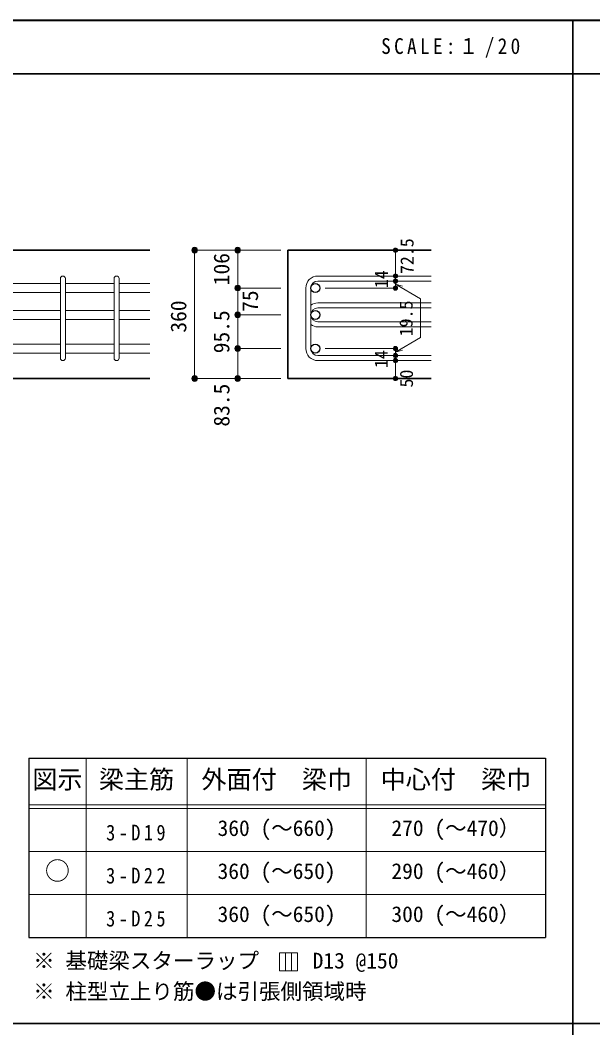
# Model space of a CAD drawing. Units: millimetres at full size, sheet at 1:20; details may follow other scales. Extents: x -3982 to 3969, y -2797 to 2801.
# Drawn here: x -2291 to -693, y -10 to 2801 of the extents above; entities that cross this region are included whole.
import ezdxf
from ezdxf.enums import TextEntityAlignment as Align

# ---------------------------------------------------------------- set-up
doc = ezdxf.new("R2010")
doc.units = ezdxf.units.MM
doc.header["$LTSCALE"] = 20
doc.header["$PDMODE"] = 32
doc.header["$PDSIZE"] = 12
for name, color, linetype, lineweight in [('6-1_躯体線', 2, 'Continuous', 35), ('6-5_梁主筋', 7, 'Continuous', 18), ('6-6_S.T.P.', 7, 'Continuous', 18), ('6-7_文字', 7, 'Continuous', 18), ('6-D_寸法', 4, 'Continuous', 9), ('6-E_枠', 7, 'Continuous', 18), ('F-0_枠', 6, 'Continuous', 40)]:
    doc.layers.add(name, color=color, linetype=linetype, lineweight=lineweight)
doc.styles.add('ＭＳ ゴシック', font='')
doc.styles.get('ＭＳ ゴシック').set_extended_font_data('MS Gothic')

msp = doc.modelspace()

# ---------------------------------------------------------------- linework, layer by layer
at = {"layer": '6-1_躯体線'}
for p, q in [((-1928.87, 2159.12), (-3178.87, 2159.12)), ((-1544.2, 2159.12), (-1144.2, 2159.12)), ((-1544.2, 2159.12), (-1544.2, 1801.15)), ((-1928.87, 1801.12), (-2328.87, 1801.12)), ((-1544.2, 1801.15), (-1144.2, 1801.15))]:
    msp.add_line(p, q, dxfattribs=at)
at = {"layer": '6-5_梁主筋'}
for p, q in [((-2178.87, 2066.07), (-2314.87, 2066.07)), ((-2028.87, 2066.07), (-2164.87, 2066.07)), ((-1928.87, 2066.07), (-2014.87, 2066.07)), ((-2178.87, 2041.07), (-2314.87, 2041.07)), ((-2028.87, 2041.07), (-2164.87, 2041.07)), ((-1928.87, 2041.07), (-2014.87, 2041.07)), ((-2178.87, 1991.12), (-2314.87, 1991.12)), ((-2028.87, 1991.12), (-2164.87, 1991.12)), ((-1928.87, 1991.12), (-2014.87, 1991.12)), ((-2178.87, 1966.12), (-2314.87, 1966.12)), ((-2028.87, 1966.12), (-2164.87, 1966.12)), ((-1928.87, 1966.12), (-2014.87, 1966.12)), ((-2178.87, 1897.12), (-2314.87, 1897.12)), ((-2028.87, 1897.12), (-2164.87, 1897.12)), ((-1928.87, 1897.12), (-2014.87, 1897.12)), ((-2178.87, 1872.12), (-2314.87, 1872.12)), ((-2028.87, 1872.12), (-2164.87, 1872.12)), ((-1928.87, 1872.12), (-2014.87, 1872.12))]:
    msp.add_line(p, q, dxfattribs=at)
at = {"layer": '6-5_梁主筋', "color": 3, "lineweight": 25}
for centre in [(-1467.7, 2053.57), (-1467.7, 1978.62), (-1467.7, 1884.65)]:
    msp.add_circle(centre, 12.5, dxfattribs=at)
at = {"layer": '6-6_S.T.P.'}
for p, q in [((-1460.7, 2087.07), (-1144.2, 2087.07)), ((-2178.87, 1858.12), (-2178.87, 2080.07)), ((-2164.87, 1858.12), (-2164.87, 2080.07)), ((-2028.87, 1858.12), (-2028.87, 2079.68)), ((-2014.87, 1858.12), (-2014.87, 2079.68)), ((-1494.2, 2053.57), (-1494.2, 1884.65)), ((-1480.2, 2053.57), (-1480.2, 1884.65)), ((-1460.7, 2073.07), (-1144.2, 2073.07)), ((-1460.7, 2012.12), (-1144.2, 2012.12)), ((-1460.7, 1998.12), (-1144.2, 1998.12)), ((-1460.7, 1959.12), (-1144.2, 1959.12)), ((-1460.7, 1945.12), (-1144.2, 1945.12)), ((-1460.7, 1865.15), (-1144.2, 1865.15)), ((-1460.7, 1851.15), (-1144.2, 1851.15))]:
    msp.add_line(p, q, dxfattribs=at)
for centre, radius, start, end in [((-2171.87, 2080.07), 7, 0, 180), ((-2021.87, 2080.07), 7, 0, 180), ((-1460.7, 2053.57), 33.5, 90, 180), ((-1460.7, 2053.57), 19.5, 90, 180), ((-1460.7, 1978.62), 33.5, 90, 125.59765), ((-1460.7, 1978.62), 19.5, 90, 180), ((-1460.7, 1978.62), 19.5, 180, 270), ((-1460.7, 1978.62), 33.5, 234.40235, 270), ((-1460.7, 1884.65), 33.5, 180, 270), ((-1460.7, 1884.65), 19.5, 180, 270), ((-2171.87, 1858.12), 7, 180, 0), ((-2021.87, 1858.12), 7, 180, 0)]:
    msp.add_arc(centre, radius, start, end, dxfattribs=at)
at = {"layer": '6-7_文字'}
for p, q in [((-1550.4, 198.71), (-1550.4, 148.71)), ((-1533.73, 198.71), (-1533.73, 148.71))]:
    msp.add_line(p, q, dxfattribs=at)
msp.add_lwpolyline([(-1567.07, 148.71), (-1517.07, 148.71), (-1517.07, 198.71), (-1567.07, 198.71)], close=True, dxfattribs=at)
at = {"layer": '6-D_寸法'}
for p, q in [((-1804.2, 2159.12), (-1804.2, 1801.15)), ((-1684.2, 2159.12), (-1684.2, 2053.57)), ((-1244.2, 2087.65), (-1244.2, 2159.12)), ((-1244.2, 2073.07), (-1244.2, 2087.07)), ((-1684.2, 2053.57), (-1564.2, 2053.57)), ((-1244.2, 2053.57), (-1440.29, 2053.57)), ((-1244.2, 2063.9), (-1174.14, 2023.45)), ((-1244.2, 2063.9), (-1224.88, 2058.72)), ((-1174.14, 2023.45), (-1174.14, 1915.35)), ((-1684.2, 1978.62), (-1564.2, 1978.62)), ((-1244.2, 1874.9), (-1174.14, 1915.35)), ((-1684.2, 1884.65), (-1564.2, 1884.65)), ((-1684.2, 1801.15), (-1684.2, 1884.65)), ((-1244.2, 1884.65), (-1440.29, 1884.65)), ((-1244.2, 1865.15), (-1244.2, 1884.65)), ((-1244.2, 1874.9), (-1224.88, 1880.08)), ((-1244.2, 1851.15), (-1244.2, 1865.15)), ((-1244.2, 1801.15), (-1244.2, 1851.15)), ((-1804.2, 1801.15), (-1694.33, 1801.15)), ((-1804.2, 1801.15), (-1684.2, 1801.15)), ((-1684.2, 1801.15), (-1564.2, 1801.15))]:
    msp.add_line(p, q, dxfattribs=at)
for points in [[(-1804.2, 2159.12), (-1684.2, 2159.12), (-1564.2, 2159.12)], [(-1684.2, 2053.57), (-1684.2, 1978.62), (-1684.2, 1884.62)], [(-1244.2, 2073.65), (-1244.2, 2053.57), (-1244.2, 2073.65)]]:
    msp.add_lwpolyline(points, dxfattribs=at)
for centre, radius in [((-1804.2, 2159.12), 8), ((-1804.2, 2159.12), 7.2), ((-1804.2, 2159.12), 6.4), ((-1804.2, 2159.12), 5.6), ((-1684.2, 2159.12), 8), ((-1684.2, 2159.12), 7.2), ((-1684.2, 2159.12), 6.4), ((-1684.2, 2159.12), 5.6), ((-1804.2, 2159.12), 4.8), ((-1804.2, 2159.12), 4), ((-1804.2, 2159.12), 3.2), ((-1804.2, 2159.12), 2.4), ((-1804.2, 2159.12), 1.6), ((-1804.2, 2159.12), 0.8), ((-1684.2, 2159.12), 4.8), ((-1684.2, 2159.12), 4), ((-1684.2, 2159.12), 3.2), ((-1684.2, 2159.12), 2.4), ((-1684.2, 2159.12), 1.6), ((-1684.2, 2159.12), 0.8), ((-1244.2, 2159.12), 4), ((-1244.2, 2159.12), 3.6), ((-1244.2, 2159.12), 3.2), ((-1244.2, 2159.12), 2.8), ((-1244.2, 2159.12), 2.4), ((-1244.2, 2159.12), 2), ((-1244.2, 2159.12), 1.6), ((-1244.2, 2159.12), 1.2), ((-1244.2, 2159.12), 0.8), ((-1244.2, 2159.12), 0.4), ((-1244.2, 2087.07), 4), ((-1244.2, 2087.07), 3.6), ((-1244.2, 2087.07), 3.2), ((-1244.2, 2087.07), 2.8), ((-1244.2, 2087.07), 2.4), ((-1244.2, 2087.07), 2), ((-1244.2, 2087.07), 1.6), ((-1244.2, 2087.07), 1.2), ((-1244.2, 2087.07), 0.8), ((-1244.2, 2087.07), 0.4), ((-1684.2, 2053.57), 8), ((-1684.2, 2053.57), 7.2), ((-1684.2, 2053.57), 6.4), ((-1684.2, 2053.57), 5.6), ((-1684.2, 2053.57), 4.8), ((-1684.2, 2053.57), 4), ((-1684.2, 2053.57), 3.2), ((-1684.2, 2053.57), 2.4), ((-1684.2, 2053.57), 1.6), ((-1684.2, 2053.57), 0.8), ((-1244.2, 2073.07), 4), ((-1244.2, 2053.57), 4), ((-1244.2, 2073.07), 3.6), ((-1244.2, 2053.57), 3.6), ((-1244.2, 2073.07), 3.2), ((-1244.2, 2053.57), 3.2), ((-1244.2, 2073.07), 2.8), ((-1244.2, 2053.57), 2.8), ((-1244.2, 2073.07), 2.4), ((-1244.2, 2053.57), 2.4), ((-1244.2, 2073.07), 2), ((-1244.2, 2053.57), 2), ((-1244.2, 2073.07), 1.6), ((-1244.2, 2053.57), 1.6), ((-1244.2, 2073.07), 1.2), ((-1244.2, 2053.57), 1.2), ((-1244.2, 2073.07), 0.8), ((-1244.2, 2053.57), 0.8), ((-1244.2, 2073.07), 0.4), ((-1244.2, 2053.57), 0.4), ((-1684.2, 1978.62), 8), ((-1684.2, 1978.62), 7.2), ((-1684.2, 1978.62), 6.4), ((-1684.2, 1978.62), 5.6), ((-1684.2, 1978.62), 4.8), ((-1684.2, 1978.62), 4), ((-1684.2, 1978.62), 3.2), ((-1684.2, 1978.62), 2.4), ((-1684.2, 1978.62), 1.6), ((-1684.2, 1978.62), 0.8), ((-1684.2, 1884.65), 8), ((-1684.2, 1884.65), 7.2), ((-1684.2, 1884.65), 6.4), ((-1684.2, 1884.65), 5.6), ((-1684.2, 1884.65), 4.8), ((-1684.2, 1884.65), 4), ((-1684.2, 1884.65), 3.2), ((-1684.2, 1884.65), 2.4), ((-1684.2, 1884.65), 1.6), ((-1684.2, 1884.65), 0.8), ((-1244.2, 1884.65), 4), ((-1244.2, 1884.65), 3.6), ((-1244.2, 1884.65), 3.2), ((-1244.2, 1884.65), 2.8), ((-1244.2, 1884.65), 2.4), ((-1244.2, 1884.65), 2), ((-1244.2, 1884.65), 1.6), ((-1244.2, 1884.65), 1.2), ((-1244.2, 1884.65), 0.8), ((-1244.2, 1884.65), 0.4), ((-1244.2, 1865.15), 4), ((-1244.2, 1865.15), 3.6), ((-1244.2, 1865.15), 3.2), ((-1244.2, 1865.15), 2.8), ((-1244.2, 1865.15), 2.4), ((-1244.2, 1865.15), 2), ((-1244.2, 1865.15), 1.6), ((-1244.2, 1865.15), 1.2), ((-1244.2, 1865.15), 0.8), ((-1244.2, 1865.15), 0.4), ((-1244.2, 1851.15), 4), ((-1244.2, 1851.15), 3.6), ((-1244.2, 1851.15), 3.2), ((-1244.2, 1851.15), 2.8), ((-1244.2, 1851.15), 2.4), ((-1244.2, 1851.15), 2), ((-1244.2, 1851.15), 1.6), ((-1244.2, 1851.15), 1.2), ((-1244.2, 1851.15), 0.8), ((-1244.2, 1851.15), 0.4), ((-1804.2, 1801.15), 8), ((-1804.2, 1801.15), 7.2), ((-1804.2, 1801.15), 6.4), ((-1804.2, 1801.15), 5.6), ((-1804.2, 1801.15), 4.8), ((-1804.2, 1801.15), 4), ((-1804.2, 1801.15), 3.2), ((-1804.2, 1801.15), 2.4), ((-1804.2, 1801.15), 1.6), ((-1804.2, 1801.15), 0.8), ((-1684.2, 1801.15), 8), ((-1684.2, 1801.15), 7.2), ((-1684.2, 1801.15), 6.4), ((-1684.2, 1801.15), 5.6), ((-1684.2, 1801.15), 4.8), ((-1684.2, 1801.15), 4), ((-1684.2, 1801.15), 3.2), ((-1684.2, 1801.15), 2.4), ((-1684.2, 1801.15), 1.6), ((-1684.2, 1801.15), 0.8), ((-1244.2, 1801.15), 4), ((-1244.2, 1801.15), 3.6), ((-1244.2, 1801.15), 3.2), ((-1244.2, 1801.15), 2.8), ((-1244.2, 1801.15), 2.4), ((-1244.2, 1801.15), 2), ((-1244.2, 1801.15), 1.6), ((-1244.2, 1801.15), 1.2), ((-1244.2, 1801.15), 0.8), ((-1244.2, 1801.15), 0.4)]:
    msp.add_circle(centre, radius, dxfattribs=at)
at = {"layer": '6-D_寸法', "color": 7}
for p in [(-1804.2, 2159.12), (-1684.2, 2159.12), (-1244.2, 2159.12), (-1244.2, 2087.07), (-1684.2, 2053.57), (-1244.2, 2073.07), (-1244.2, 2053.57), (-1684.2, 1978.62), (-1684.2, 1884.65), (-1684.2, 1884.62), (-1244.2, 1884.65), (-1244.2, 1865.15), (-1244.2, 1851.15), (-1804.2, 1801.15), (-1684.2, 1801.15), (-1244.2, 1801.15)]:
    msp.add_point(p, dxfattribs=at)
at = {"layer": '6-E_枠', "color": 3, "lineweight": 25}
for p, q in [((-2267.02, 741.85), (-2267.02, 241.85)), ((-2267.02, 741.85), (-825.33, 741.85)), ((-825.33, 741.85), (-825.33, 241.85)), ((-2267.02, 241.85), (-825.33, 241.85))]:
    msp.add_line(p, q, dxfattribs=at)
at = {"layer": '6-E_枠'}
for p, q in [((-2107.02, 741.85), (-2107.02, 241.85)), ((-1825.33, 741.85), (-1825.33, 241.85)), ((-1325.33, 741.85), (-1325.33, 241.85)), ((-2267.02, 611.85), (-825.33, 611.85)), ((-2267.02, 601.85), (-825.33, 601.85)), ((-2267.02, 481.85), (-825.33, 481.85)), ((-2267.02, 361.85), (-825.33, 361.85))]:
    msp.add_line(p, q, dxfattribs=at)
at = {"layer": 'F-0_枠'}
msp.add_line((-3981.92, 2800.77), (3969.4, 2800.77), dxfattribs=at)
at = {"layer": 'F-0_枠', "color": 2, "lineweight": 35}
for p, q in [((-749.76, 2800.77), (-749.76, -2796.83)), ((-3981.92, 2650.77), (2482.4, 2650.77)), ((2482.4, 1.97), (-3981.92, 1.97))]:
    msp.add_line(p, q, dxfattribs=at)

# ---------------------------------------------------------------- texts
at = {"layer": '6-7_文字', "color": 2, "style": 'ＭＳ ゴシック'}
for s, p in [('図示', (-2257.02, 641.85)), ('梁主筋', (-2071.17, 641.85)), ('外面付\u3000梁巾', (-1785.33, 641.85)), ('中心付\u3000梁巾', (-1285.33, 641.85)), ('○', (-2222.02, 386.85))]:
    msp.add_text(s, height=51.32, dxfattribs=at).set_placement(p, align=Align.BOTTOM_LEFT)
at = {"layer": '6-7_文字', "style": 'ＭＳ ゴシック'}
for s, p in [('360 (～660)', (-1740.33, 511.85)), ('270 (～470）', (-1255.33, 511.85)), ('360 (～650)', (-1740.33, 391.85)), ('290 (～460）', (-1255.33, 391.85)), ('360 (～650)', (-1740.33, 271.85)), ('300 (～460）', (-1255.33, 271.85)), ('※ 基礎梁スターラップ     D13 @150', (-2254.64, 142.13)), ('※ 柱型立上り筋●は引張側領域時', (-2254.64, 56.45))]:
    msp.add_text(s, height=43.99, dxfattribs=at).set_placement(p, align=Align.BOTTOM_LEFT)
at = {"layer": '6-7_文字', "color": 2, "insert": (-1283.99, 2695.77), "char_height": 43.99, "attachment_point": 7, "style": 'ＭＳ ゴシック'}
msp.add_mtext('\\T1.34;\\W0.9;SCALE:１/20', dxfattribs=at)
at = {"layer": '6-7_文字', "char_height": 43.99, "attachment_point": 7, "style": 'ＭＳ ゴシック'}
for s, insert in [('\\T1.38;\\W0.85;3-D19', (-2051.17, 511.85)), ('\\T1.38;\\W0.85;3-D22', (-2051.17, 391.85)), ('\\T1.38;\\W0.85;3-D25', (-2051.17, 271.85))]:
    msp.add_mtext(s, dxfattribs=dict(at, insert=insert))
at = {"layer": '6-D_寸法', "style": 'ＭＳ ゴシック'}
for s, height, p in [('72.5', 36.66, (-1182.49, 2092.5)), ('106', 43.99, (-1694.2, 2061.35)), ('14', 36.66, (-1254.2, 2053.18)), ('75', 43.99, (-1614.2, 1987.1)), ('360', 43.99, (-1814.2, 1929.12)), ('19.5', 36.66, (-1185.22, 1918.89)), ('95.5', 43.99, (-1694.2, 1871.62)), ('14', 36.66, (-1254.59, 1830.47)), ('50', 36.66, (-1184.2, 1776.15)), ('83.5', 43.99, (-1693.89, 1666.99))]:
    msp.add_text(s, height=height, rotation=90, dxfattribs=at).set_placement(p, align=Align.BOTTOM_LEFT)

doc.saveas('drawing.dxf')
